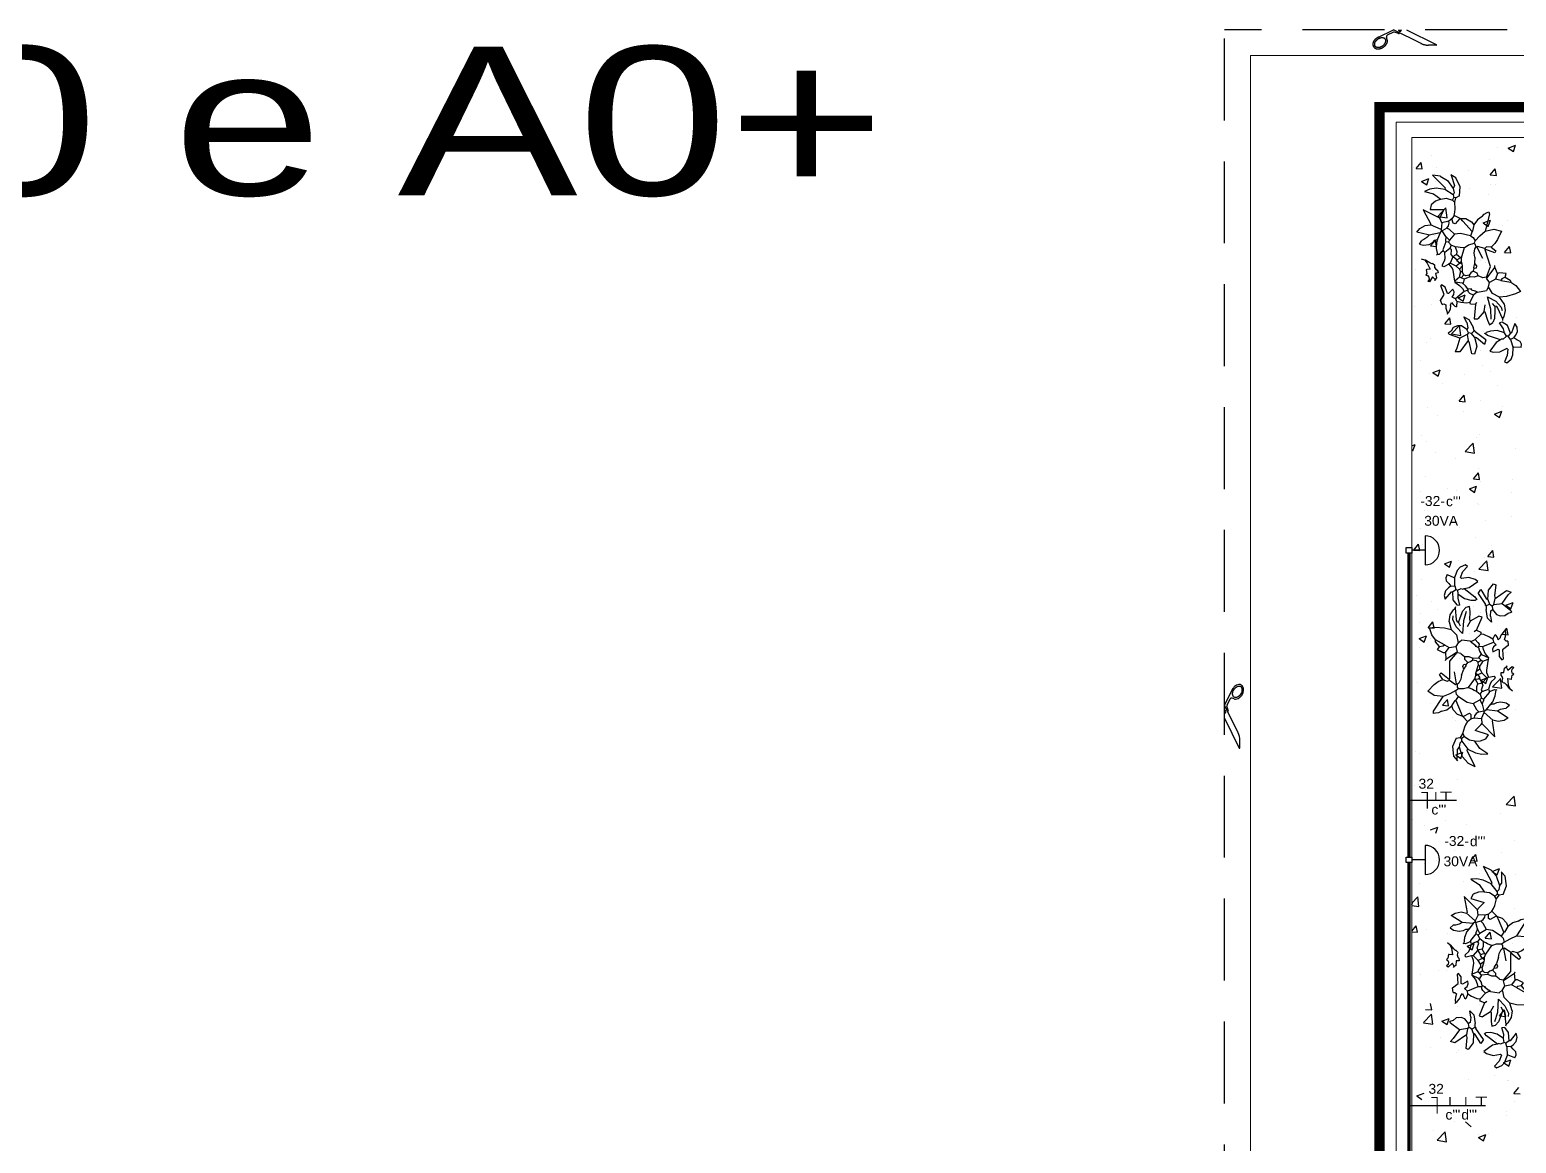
# Model space of a CAD drawing. Header units: millimetres. Extents: x 6597 to 20911, y -10306 to -132.
# Drawn here: x 8209 to 9650, y -5620 to -4541 of the extents above; entities that cross this region are included whole.
import ezdxf

# ---------------------------------------------------------------- set-up
doc = ezdxf.new("R2010")
doc.units = ezdxf.units.MM
doc.header["$LTSCALE"] = 25
doc.header["$MEASUREMENT"] = 0
doc.linetypes.add('DASHDOT2', pattern=[12.7, 6.35, -3.175, 0, -3.175])
doc.linetypes.add('HIDDEN2', pattern=[4.7625, 3.175, -1.5875])
for name, color, linetype in [('CIRCUITOS', 7, 'Continuous'), ('Iluminação1', 1, 'Continuous'), ('LUMINÁRIAS', 1, 'Continuous'), ('MAAI - VEGETAÇÃO', 106, 'Continuous')]:
    doc.layers.add(name, color=color, linetype=linetype)
for name, color, linetype, lineweight in [('EL-Condutos', 5, 'Continuous', 30), ('MAAI - ALVENARIA', 7, 'Continuous', 0), ('TEXTO', 7, 'Continuous', 30)]:
    doc.layers.add(name, color=color, linetype=linetype, lineweight=lineweight)
doc.styles.add('Arial', font='arial.ttf')
doc.styles.add('STYLE1', font='arial.ttf')

# ---------------------------------------------------------------- blocks, each defined once
blk = doc.blocks.new('JVL')
for p, q in [((246.1773, -15.6807), (246.188, -15.6807)), ((246.1779, -15.6897), (246.1773, -15.6807)), ((246.1804, -15.7052), (246.1779, -15.6897)), ((246.188, -15.7184), (246.1804, -15.7052)), ((246.188, -15.6807), (246.2553, -15.7237)), ((246.2607, -15.7264), (246.2644, -15.6832)), ((246.2644, -15.6832), (246.2854, -15.6508)), ((246.2854, -15.6508), (246.3188, -15.6819)), ((246.3188, -15.6819), (246.3336, -15.7013)), ((246.3336, -15.7013), (246.3441, -15.7237)), ((246.4894, -15.6941), (246.4759, -15.7237)), ((246.5055, -15.7049), (246.4894, -15.6941)), ((246.5055, -15.7049), (246.5271, -15.6861)), ((246.5055, -15.7049), (246.5082, -15.7237)), ((246.5136, -15.7291), (246.5375, -15.6858)), ((246.5271, -15.6861), (246.5378, -15.6861)), ((246.5375, -15.6858), (246.5609, -15.6677)), ((246.5609, -15.6677), (246.5955, -15.656)), ((246.5955, -15.656), (246.5993, -15.6819)), ((246.5993, -15.6819), (246.5968, -15.7285)), ((246.0162, -15.7751), (245.9689, -15.7813)), ((246.0571, -15.7922), (246.0162, -15.7751)), ((246.173, -15.7971), (246.1964, -15.7764)), ((246.188, -15.7184), (246.1961, -15.7453)), ((246.1961, -15.7453), (246.2149, -15.7695)), ((246.1964, -15.7764), (246.2149, -15.7695)), ((246.2149, -15.7695), (246.2419, -15.7856)), ((246.2553, -15.7237), (246.2607, -15.7264)), ((246.2743, -15.7583), (246.2607, -15.7264)), ((246.2903, -15.7883), (246.2743, -15.7583)), ((246.3414, -15.756), (246.3199, -15.7856)), ((246.3441, -15.7237), (246.336, -15.7453)), ((246.336, -15.7453), (246.3414, -15.756)), ((246.3414, -15.756), (246.3441, -15.756)), ((246.3441, -15.7237), (246.3683, -15.7076)), ((246.3764, -15.7157), (246.3441, -15.756)), ((246.3441, -15.756), (246.3468, -15.756)), ((246.434, -15.756), (246.3468, -15.756)), ((246.3683, -15.7076), (246.3764, -15.7157)), ((246.4759, -15.791), (246.434, -15.756)), ((246.4437, -15.7372), (246.4356, -15.7345)), ((246.4759, -15.7345), (246.4437, -15.7372)), ((246.4437, -15.7372), (246.4805, -15.7925)), ((246.4759, -15.7237), (246.4759, -15.7345)), ((246.4759, -15.7345), (246.5002, -15.7533)), ((246.5136, -15.7291), (246.5002, -15.7533)), ((246.5002, -15.7533), (246.5055, -15.7856)), ((246.5082, -15.7237), (246.5136, -15.7291)), ((246.589, -15.7614), (246.5621, -15.7883)), ((246.5968, -15.7285), (246.589, -15.7614)), ((246.6266, -15.7506), (246.589, -15.7614)), ((246.589, -15.7614), (246.589, -15.7587)), ((246.6021, -15.7851), (246.6382, -15.7685)), ((246.6266, -15.7506), (246.6598, -15.7557)), ((246.6382, -15.7685), (246.6552, -15.7702)), ((246.6598, -15.7557), (246.6857, -15.7712)), ((246.6857, -15.7712), (246.6939, -15.7802)), ((246.7331, -15.7683), (246.7089, -15.7871)), ((246.7735, -15.7656), (246.7331, -15.7683)), ((246.755, -15.7257), (246.7358, -15.7306)), ((246.7358, -15.7306), (246.7735, -15.7602)), ((246.7773, -15.7309), (246.755, -15.7257)), ((246.7735, -15.7602), (246.7735, -15.7656)), ((246.7735, -15.7656), (246.7842, -15.7817)), ((246.7923, -15.7467), (246.7773, -15.7309)), ((246.8031, -15.7763), (246.7842, -15.7817)), ((246.8004, -15.7575), (246.7923, -15.7467)), ((246.8138, -15.7467), (246.8004, -15.7575)), ((246.8004, -15.7575), (246.8031, -15.7763)), ((246.8031, -15.7763), (246.8461, -15.7763)), ((246.8267, -15.7335), (246.8138, -15.7467)), ((246.8415, -15.7322), (246.8267, -15.7335)), ((246.8569, -15.7387), (246.8415, -15.7322)), ((246.8569, -15.7387), (246.8434, -15.771)), ((246.8434, -15.771), (246.8461, -15.7763)), ((246.8773, -15.7878), (246.8461, -15.7763)), ((245.9997, -15.8448), (245.9197, -15.8864)), ((245.9378, -15.8502), (245.9197, -15.8864)), ((245.9373, -15.8515), (245.9669, -15.8247)), ((245.9689, -15.7813), (245.9472, -15.7999)), ((245.948, -15.7991), (246.0024, -15.7991)), ((245.9669, -15.8247), (246.0131, -15.8098)), ((246.0051, -15.8502), (245.9866, -15.8887)), ((246.0051, -15.8502), (245.9997, -15.8448)), ((246.0024, -15.7991), (246.0131, -15.8098)), ((246.0427, -15.8206), (246.0051, -15.8502)), ((246.0131, -15.8098), (246.0347, -15.8125)), ((246.0347, -15.8125), (246.0427, -15.8206)), ((246.0427, -15.8206), (246.0562, -15.8206)), ((246.0482, -15.8577), (246.0665, -15.8308)), ((246.0616, -15.8125), (246.0562, -15.8206)), ((246.067, -15.8314), (246.0562, -15.8206)), ((246.0571, -15.7922), (246.0616, -15.8125)), ((246.0789, -15.824), (246.0611, -15.8116)), ((246.0806, -15.8245), (246.067, -15.8314)), ((246.1115, -15.8328), (246.0789, -15.824)), ((246.1262, -15.8394), (246.1115, -15.8328)), ((246.1396, -15.8475), (246.1262, -15.8394)), ((246.1638, -15.8233), (246.1396, -15.8475)), ((246.1396, -15.8475), (246.1531, -15.8636)), ((246.1638, -15.826), (246.173, -15.7971)), ((246.1638, -15.8233), (246.1638, -15.826)), ((246.1638, -15.826), (246.18, -15.8556)), ((246.18, -15.8152), (246.1665, -15.8206)), ((246.2419, -15.7883), (246.18, -15.8152)), ((246.2338, -15.8448), (246.2284, -15.8744)), ((246.2607, -15.8018), (246.2338, -15.8448)), ((246.2419, -15.7856), (246.2419, -15.7883)), ((246.2419, -15.7883), (246.2607, -15.8018)), ((246.2607, -15.8018), (246.2718, -15.7919)), ((246.2718, -15.7919), (246.2903, -15.7883)), ((246.2903, -15.7883), (246.3011, -15.7991)), ((246.3064, -15.8502), (246.2984, -15.869)), ((246.3064, -15.7937), (246.3011, -15.7991)), ((246.3011, -15.7991), (246.3011, -15.826)), ((246.3011, -15.826), (246.3064, -15.8448)), ((246.3199, -15.7937), (246.3064, -15.7937)), ((246.3064, -15.8448), (246.3064, -15.8502)), ((246.3064, -15.8502), (246.3495, -15.8798)), ((246.3199, -15.7856), (246.3226, -15.791)), ((246.3226, -15.791), (246.3199, -15.7937)), ((246.3274, -15.8023), (246.3199, -15.7937)), ((246.3226, -15.791), (246.3818, -15.7802)), ((246.346, -15.8126), (246.3274, -15.8023)), ((246.3656, -15.8152), (246.346, -15.8126)), ((246.3656, -15.8152), (246.3952, -15.826)), ((246.3952, -15.826), (246.4087, -15.8206)), ((246.3952, -15.826), (246.4114, -15.8367)), ((246.4087, -15.8206), (246.4194, -15.826)), ((246.4114, -15.8367), (246.4168, -15.8367)), ((246.4194, -15.826), (246.4168, -15.8367)), ((246.4168, -15.8367), (246.4275, -15.8448)), ((246.4437, -15.8287), (246.4275, -15.8448)), ((246.4275, -15.8448), (246.4329, -15.8583)), ((246.4571, -15.8287), (246.4437, -15.8287)), ((246.4572, -15.8489), (246.449, -15.869)), ((246.4706, -15.8125), (246.4571, -15.8287)), ((246.4571, -15.8287), (246.4572, -15.8489)), ((246.4733, -15.8098), (246.4706, -15.8125)), ((246.4759, -15.7937), (246.4733, -15.8098)), ((246.4759, -15.7937), (246.4759, -15.791)), ((246.5055, -15.7856), (246.4805, -15.7925)), ((246.5244, -15.7964), (246.5055, -15.7856)), ((246.5621, -15.7883), (246.5244, -15.7964)), ((246.5244, -15.7964), (246.5378, -15.8125)), ((246.5325, -15.8556), (246.5378, -15.8125)), ((246.5698, -15.8172), (246.6021, -15.7851)), ((246.6322, -15.8207), (246.5698, -15.8172)), ((246.632, -15.8556), (246.6024, -15.8394)), ((246.6239, -15.7964), (246.6078, -15.8045)), ((246.6293, -15.7883), (246.6239, -15.7964)), ((246.6239, -15.7964), (246.6455, -15.8045)), ((246.6374, -15.7856), (246.6293, -15.7883)), ((246.6782, -15.8344), (246.6322, -15.8207)), ((246.6939, -15.7802), (246.6374, -15.7856)), ((246.6455, -15.8045), (246.6804, -15.8179)), ((246.6778, -15.8529), (246.702, -15.8502)), ((246.6804, -15.8179), (246.6966, -15.8314)), ((246.6939, -15.7802), (246.702, -15.7829)), ((246.702, -15.8502), (246.6966, -15.8314)), ((246.7089, -15.7871), (246.7089, -15.8005)), ((246.7427, -15.7917), (246.7089, -15.8005)), ((246.7402, -15.8241), (246.7328, -15.8551)), ((246.7627, -15.7925), (246.7402, -15.8241)), ((246.7627, -15.7925), (246.7427, -15.7917)), ((246.7896, -15.8221), (246.7492, -15.8759)), ((246.7815, -15.7898), (246.7627, -15.7925)), ((246.7842, -15.7817), (246.7815, -15.7898)), ((246.7815, -15.7898), (246.7896, -15.8086)), ((246.7896, -15.8086), (246.7869, -15.8167)), ((246.7869, -15.8167), (246.7896, -15.8221)), ((246.7896, -15.8221), (246.7946, -15.8474)), ((246.7946, -15.8474), (246.8246, -15.8893)), ((246.8353, -15.8759), (246.844, -15.8448)), ((246.8434, -15.8032), (246.838, -15.8086)), ((246.844, -15.8448), (246.838, -15.8086)), ((246.8434, -15.8032), (246.8724, -15.815)), ((246.8724, -15.815), (246.8972, -15.8382)), ((246.8946, -15.8021), (246.8773, -15.7878)), ((246.9053, -15.8275), (246.8946, -15.8021)), ((246.8972, -15.8382), (246.9053, -15.8275)), ((245.9866, -15.8887), (245.9807, -15.9197)), ((245.9807, -15.9197), (245.9827, -15.9486)), ((245.9827, -15.9486), (246.0083, -15.9093)), ((246.0083, -15.9093), (246.0438, -15.8846)), ((246.0438, -15.8846), (246.0482, -15.8577)), ((246.0438, -15.8846), (246.0458, -15.9114)), ((246.0458, -15.9114), (246.0556, -15.9383)), ((246.1315, -15.9175), (246.0666, -15.9824)), ((246.0759, -15.9501), (246.0966, -15.8852)), ((246.0966, -15.8852), (246.1262, -15.9148)), ((246.1262, -15.9148), (246.1315, -15.9175)), ((246.1558, -15.9148), (246.1315, -15.9175)), ((246.1746, -15.8636), (246.1531, -15.8636)), ((246.1531, -15.8636), (246.1584, -15.8798)), ((246.1584, -15.8798), (246.1558, -15.9148)), ((246.1558, -15.9148), (246.1853, -15.9282)), ((246.168, -15.8812), (246.1584, -15.8798)), ((246.1791, -15.889), (246.168, -15.8812)), ((246.18, -15.8556), (246.1746, -15.8636)), ((246.188, -15.9013), (246.1791, -15.889)), ((246.1988, -15.8906), (246.188, -15.9013)), ((246.188, -15.9013), (246.1934, -15.9255)), ((246.2257, -15.9175), (246.1934, -15.9255)), ((246.2284, -15.8744), (246.1988, -15.8906)), ((246.2472, -15.9067), (246.2257, -15.9175)), ((246.2257, -15.9175), (246.2445, -15.9255)), ((246.2284, -15.8744), (246.2472, -15.9067)), ((246.2472, -15.9067), (246.2553, -15.9148)), ((246.2553, -15.9148), (246.2499, -15.9255)), ((246.2741, -15.9067), (246.2553, -15.9148)), ((246.2876, -15.8906), (246.2741, -15.9067)), ((246.2741, -15.9067), (246.2876, -15.9175)), ((246.293, -15.8771), (246.2876, -15.8906)), ((246.2876, -15.8906), (246.3118, -15.8906)), ((246.2957, -15.9121), (246.2876, -15.9175)), ((246.2876, -15.9175), (246.2984, -15.9471)), ((246.2984, -15.869), (246.293, -15.8771)), ((246.3172, -15.9202), (246.2957, -15.9121)), ((246.3118, -15.8906), (246.3253, -15.8959)), ((246.3306, -15.9148), (246.3172, -15.9202)), ((246.3468, -15.8825), (246.3253, -15.8959)), ((246.3253, -15.8959), (246.328, -15.9094)), ((246.328, -15.9094), (246.3306, -15.9148)), ((246.3522, -15.9013), (246.3306, -15.9148)), ((246.3306, -15.9148), (246.3306, -15.9175)), ((246.3306, -15.9175), (246.3549, -15.939)), ((246.3495, -15.8798), (246.3468, -15.8825)), ((246.3468, -15.8825), (246.3495, -15.8959)), ((246.3495, -15.8798), (246.3656, -15.8852)), ((246.3495, -15.8959), (246.3522, -15.9013)), ((246.3549, -15.904), (246.3522, -15.9013)), ((246.371, -15.8933), (246.3549, -15.904)), ((246.3791, -15.9148), (246.3549, -15.939)), ((246.3656, -15.8852), (246.371, -15.8933)), ((246.3656, -15.8852), (246.3764, -15.8852)), ((246.3764, -15.8852), (246.371, -15.8933)), ((246.371, -15.8933), (246.371, -15.8959)), ((246.371, -15.8959), (246.3791, -15.9148)), ((246.3764, -15.8852), (246.3872, -15.8879)), ((246.3979, -15.904), (246.3791, -15.9148)), ((246.3872, -15.8879), (246.4141, -15.8959)), ((246.3872, -15.8879), (246.3979, -15.904)), ((246.3979, -15.904), (246.4114, -15.904)), ((246.4141, -15.8959), (246.4114, -15.904)), ((246.4114, -15.904), (246.4275, -15.9148)), ((246.4302, -15.8933), (246.4141, -15.8959)), ((246.4275, -15.9148), (246.4356, -15.9175)), ((246.4383, -15.8852), (246.4302, -15.8933)), ((246.4302, -15.8933), (246.441, -15.9094)), ((246.4329, -15.8583), (246.441, -15.869)), ((246.441, -15.9094), (246.4356, -15.9175)), ((246.4356, -15.9175), (246.4464, -15.9444)), ((246.441, -15.869), (246.4383, -15.8852)), ((246.441, -15.869), (246.449, -15.869)), ((246.4517, -15.8986), (246.441, -15.9094)), ((246.449, -15.869), (246.4517, -15.8986)), ((246.4517, -15.8986), (246.4679, -15.9094)), ((246.4679, -15.9121), (246.4517, -15.9471)), ((246.484, -15.9013), (246.4679, -15.9121)), ((246.4679, -15.9094), (246.4679, -15.9121)), ((246.4735, -15.9289), (246.4932, -15.9201)), ((246.5029, -15.8959), (246.484, -15.9013)), ((246.4932, -15.9201), (246.5082, -15.9175)), ((246.5082, -15.8825), (246.5029, -15.8959)), ((246.5029, -15.8959), (246.5082, -15.8986)), ((246.5082, -15.8798), (246.5082, -15.8825)), ((246.5136, -15.8798), (246.5082, -15.8825)), ((246.519, -15.8986), (246.5082, -15.8986)), ((246.5082, -15.8986), (246.5082, -15.9175)), ((246.5082, -15.9175), (246.5298, -15.9686)), ((246.5244, -15.8663), (246.5136, -15.8798)), ((246.5271, -15.8933), (246.519, -15.8986)), ((246.5325, -15.8556), (246.5244, -15.8636)), ((246.5244, -15.8636), (246.5244, -15.8663)), ((246.5405, -15.8798), (246.5271, -15.8933)), ((246.5325, -15.8556), (246.5325, -15.8636)), ((246.5325, -15.8636), (246.5405, -15.8798)), ((246.5405, -15.8798), (246.5674, -15.9067)), ((246.5535, -15.9491), (246.5654, -15.9222)), ((246.5654, -15.9222), (246.5674, -15.9067)), ((246.5782, -15.9067), (246.5674, -15.9067)), ((246.5863, -15.8852), (246.5782, -15.8744)), ((246.5863, -15.8852), (246.5782, -15.9067)), ((246.5863, -15.8852), (246.6508, -15.9121)), ((246.632, -15.8556), (246.6347, -15.8529)), ((246.632, -15.8556), (246.6562, -15.8959)), ((246.6347, -15.8529), (246.6778, -15.8529)), ((246.6508, -15.9121), (246.6562, -15.8959)), ((246.7665, -15.8906), (246.7127, -15.9282)), ((246.7328, -15.8551), (246.7331, -15.8786)), ((246.7331, -15.8786), (246.7385, -15.884)), ((246.7385, -15.884), (246.7358, -15.8867)), ((246.7492, -15.8759), (246.7385, -15.884)), ((246.7854, -15.904), (246.7423, -15.9309)), ((246.7665, -15.8906), (246.7854, -15.904)), ((246.8246, -15.8893), (246.8353, -15.8759)), ((246.0556, -15.9383), (246.0759, -15.9501)), ((246.0666, -15.9824), (246.145, -15.9686)), ((246.1418, -15.997), (246.1477, -15.9713)), ((246.145, -15.9686), (246.1477, -15.9713)), ((246.1853, -15.9282), (246.1477, -15.9713)), ((246.1853, -15.9282), (246.1907, -15.9282)), ((246.1934, -15.9255), (246.1907, -15.9282)), ((246.1907, -15.9282), (246.1988, -15.939)), ((246.1934, -15.9928), (246.1907, -15.9982)), ((246.1988, -15.939), (246.1934, -15.9928)), ((246.1934, -15.9928), (246.2015, -16.0072)), ((246.1988, -15.939), (246.2257, -15.9605)), ((246.2257, -15.9605), (246.2257, -15.9632)), ((246.2257, -15.9605), (246.2383, -15.9696)), ((246.2257, -15.974), (246.2257, -15.9632)), ((246.2328, -15.9869), (246.2257, -15.974)), ((246.236, -16.0081), (246.2328, -15.9869)), ((246.2383, -15.9696), (246.2663, -15.9807)), ((246.2445, -15.9255), (246.2499, -15.9255)), ((246.2499, -15.9255), (246.2822, -15.9524)), ((246.2663, -15.9807), (246.2957, -15.9847)), ((246.2822, -15.9524), (246.2876, -15.9524)), ((246.2984, -15.9471), (246.2876, -15.9524)), ((246.2876, -15.9524), (246.293, -15.9659)), ((246.293, -15.9659), (246.2984, -15.9767)), ((246.293, -15.9847), (246.2957, -15.9847)), ((246.2984, -15.9767), (246.2957, -15.9847)), ((246.2957, -15.9847), (246.2984, -15.9901)), ((246.3256, -15.9551), (246.2984, -15.9471)), ((246.3367, -15.9624), (246.3256, -15.9551)), ((246.3495, -15.9767), (246.3367, -15.9624)), ((246.3576, -15.9794), (246.3495, -15.9767)), ((246.3549, -15.939), (246.3576, -15.9471)), ((246.3803, -15.9373), (246.3574, -15.9465)), ((246.3576, -15.9471), (246.3629, -15.974)), ((246.3629, -15.974), (246.3576, -15.9794)), ((246.3925, -15.9363), (246.3803, -15.9373)), ((246.4464, -15.9444), (246.3925, -15.9363)), ((246.4464, -15.9444), (246.4517, -15.9471)), ((246.4517, -15.9471), (246.4735, -15.9289)), ((246.4942, -15.9646), (246.4813, -15.9659)), ((246.4813, -15.9659), (246.4948, -15.9928)), ((246.4948, -15.9928), (246.4921, -15.9982)), ((246.5066, -15.9698), (246.4942, -15.9646)), ((246.5163, -15.982), (246.5066, -15.9698)), ((246.5298, -15.9686), (246.5163, -15.982)), ((246.5432, -15.9659), (246.5298, -15.9686)), ((246.5405, -15.9928), (246.553, -15.9879)), ((246.5513, -16.0009), (246.5405, -15.9928)), ((246.5432, -15.9659), (246.5535, -15.9491)), ((246.5432, -15.9659), (246.5674, -15.9767)), ((246.553, -15.9879), (246.5624, -15.9827)), ((246.5624, -15.9827), (246.5674, -15.9767)), ((246.6264, -15.9576), (246.6462, -15.9382)), ((246.6562, -15.9524), (246.6264, -15.9576)), ((246.6462, -15.9382), (246.6885, -15.9309)), ((246.6562, -15.9524), (246.6831, -15.9551)), ((246.6643, -15.982), (246.6586, -16.0003)), ((246.6885, -15.9632), (246.6643, -15.982)), ((246.6831, -15.9551), (246.6885, -15.9632)), ((246.7074, -15.9309), (246.6885, -15.9309)), ((246.7074, -15.9605), (246.6885, -15.9632)), ((246.7074, -15.9282), (246.71, -15.9282)), ((246.7074, -15.9282), (246.7074, -15.9309)), ((246.71, -15.9282), (246.7074, -15.9309)), ((246.7074, -15.9309), (246.7074, -15.9336)), ((246.7074, -15.9336), (246.7154, -15.9471)), ((246.7154, -15.9471), (246.7074, -15.9605)), ((246.7074, -15.9605), (246.7127, -15.9686)), ((246.71, -15.9282), (246.7127, -15.9282)), ((246.7127, -15.9686), (246.7423, -15.974)), ((246.7127, -15.9686), (246.7181, -16.0089)), ((246.737, -15.939), (246.7154, -15.9471)), ((246.7423, -15.9309), (246.737, -15.939)), ((246.737, -15.939), (246.7827, -15.9417)), ((246.7558, -15.9713), (246.7423, -15.974)), ((246.7423, -15.974), (246.7827, -16.0305)), ((246.8096, -15.9767), (246.7558, -15.9713)), ((246.7827, -15.9417), (246.815, -15.9659)), ((246.815, -15.9659), (246.8096, -15.9767)), ((246.1473, -16.0269), (246.1418, -15.997)), ((246.16, -16.0457), (246.1473, -16.0269)), ((246.1907, -15.9982), (246.16, -16.0457)), ((246.2015, -16.0072), (246.2061, -16.0245)), ((246.2061, -16.0245), (246.2069, -16.0359)), ((246.2203, -16.052), (246.2069, -16.0359)), ((246.2203, -16.052), (246.2314, -16.0351)), ((246.2314, -16.0351), (246.236, -16.0081)), ((246.3037, -16.052), (246.293, -16.0655)), ((246.3226, -16.0332), (246.3037, -16.0493)), ((246.3037, -16.052), (246.3197, -16.0457)), ((246.3037, -16.0493), (246.3037, -16.052)), ((246.3197, -16.0457), (246.3394, -16.0428)), ((246.3306, -16.0251), (246.3226, -16.0332)), ((246.3333, -16.0197), (246.3306, -16.0224)), ((246.3306, -16.0224), (246.3306, -16.0251)), ((246.3333, -16.0197), (246.3387, -16.0143)), ((246.3387, -16.0143), (246.3518, -16.0177)), ((246.3394, -16.0428), (246.3522, -16.0412)), ((246.3522, -16.0412), (246.3495, -16.0574)), ((246.3495, -16.0574), (246.3495, -16.0601)), ((246.3495, -16.0601), (246.3683, -16.0628)), ((246.3518, -16.0177), (246.3624, -16.0144)), ((246.3624, -16.0144), (246.3683, -16.0089)), ((246.3683, -16.0089), (246.3818, -16.0089)), ((246.3683, -16.0628), (246.3737, -16.0708)), ((246.3737, -16.0708), (246.379, -16.063)), ((246.379, -16.063), (246.3881, -16.0601)), ((246.3818, -16.0089), (246.3818, -16.0224)), ((246.3818, -16.0224), (246.4033, -16.0251)), ((246.3881, -16.0601), (246.3992, -16.062)), ((246.4087, -16.0332), (246.3925, -16.0412)), ((246.3925, -16.0412), (246.4114, -16.0628)), ((246.3992, -16.062), (246.406, -16.0708)), ((246.4033, -16.0251), (246.4087, -16.0332)), ((246.4114, -16.0628), (246.406, -16.0708)), ((246.4141, -16.0359), (246.4087, -16.0332)), ((246.4598, -15.9982), (246.4437, -16.0116)), ((246.4437, -16.0116), (246.4464, -16.017)), ((246.4921, -16.0143), (246.4464, -16.017)), ((246.4921, -15.9982), (246.4598, -15.9982)), ((246.5136, -16.0412), (246.4921, -16.0143)), ((246.5351, -16.0386), (246.5136, -16.0412)), ((246.5351, -16.0305), (246.5432, -16.0224)), ((246.5351, -16.0386), (246.5351, -16.0305)), ((246.5432, -16.0224), (246.558, -16.0273)), ((246.5565, -16.0019), (246.5513, -16.0009)), ((246.5674, -16.0076), (246.5565, -16.0019)), ((246.558, -16.0273), (246.5738, -16.0288)), ((246.5797, -16.0185), (246.5674, -16.0076)), ((246.5738, -16.0288), (246.5863, -16.0278)), ((246.5863, -16.0278), (246.5797, -16.0185)), ((246.5863, -16.0278), (246.589, -16.0305)), ((246.6586, -16.0003), (246.6598, -16.0236)), ((246.6598, -16.0236), (246.6724, -16.0386)), ((246.6724, -16.0386), (246.6778, -16.0547)), ((246.6858, -16.052), (246.6778, -16.0547)), ((246.7181, -16.0089), (246.6858, -16.052)), ((246.7181, -16.0089), (246.7612, -16.0386)), ((246.7612, -16.0386), (246.7746, -16.052)), ((246.7827, -16.0305), (246.7746, -16.052))]:
    blk.add_line(p, q)
for centre, start, end in [((246.434, -15.756), 49.84401, 89.64699), ((246.0571, -15.7922), 12.80429, 67.53328)]:
    blk.add_arc(centre, 0.000000336, start, end)
blk = doc.blocks.new('Arandela 32W')
at = {"layer": 'LUMINÁRIAS', "color": 1}
for p, q in [((0, -2.6515), (0, 2.6515)), ((0, 2.6515), (5.304, 2.6515)), ((5.304, 2.6515), (5.304, -2.6515)), ((18.1535, 0), (5.304, 0)), ((18.1535, 14.125), (18.1535, -14.125)), ((5.304, -2.6515), (0, -2.6515))]:
    blk.add_line(p, q, dxfattribs=at)
blk.add_arc((18.1535, 0), 14.125, 270, 90, dxfattribs=at)

msp = doc.modelspace()

# ---------------------------------------------------------------- linework, layer by layer
at = {"linetype": 'HIDDEN2'}
for p in [(9367.5, -8796), (15713.6, -4541)]:
    msp.add_line(p, (9367.5, -4541), dxfattribs=at)
at = {"linetype": 'HIDDEN2', "ltscale": 100}
for p, q in [((9516.7, -4548.1), (9531.1, -4541.1)), ((9525.1, -4550.3), (9524.4, -4548.3)), ((9531.1, -4543.5), (9525.2, -4546.4)), ((9557.9, -4554.2), (9531.1, -4541.1)), ((9536.2, -4544.7), (9532.2, -4543.4)), ((9536.2, -4541.3), (9538.9, -4541.3)), ((9537.5, -4544.2), (9536.7, -4544.6)), ((9543.9, -4541.1), (9572.7, -4555.2)), ((9572.6, -4555.9), (9565.3, -4555.9))]:
    msp.add_line(p, q, dxfattribs=at)
at = {"lineweight": 0}
for p, q in [((9392.5, -8771), (9392.5, -4566)), ((9392.5, -4566), (15688.6, -4566))]:
    msp.add_line(p, q, dxfattribs=at)
for p, q in [((9374.6, -5181), (9367.5, -5195.4)), ((9380.6, -5222.2), (9367.5, -5195.4)), ((9367.8, -5200.4), (9367.8, -5203.2)), ((9371.1, -5200.4), (9369.8, -5196.5)), ((9369.9, -5195.4), (9372.9, -5189.4)), ((9370.6, -5201.8), (9371, -5201)), ((9376.7, -5189.4), (9374.7, -5188.7)), ((9367.5, -5208.2), (9381.6, -5237)), ((9382.4, -5236.8), (9382.4, -5229.6))]:
    msp.add_line(p, q)
at = {"linetype": 'HIDDEN2', "ltscale": 100}
msp.add_lwpolyline([(9516.2, -4550.1, 0.06556), (9514.3, -4551.6, 0.078269), (9513.1, -4553.3, 0.107176), (9512.7, -4555.1, 0.143324), (9513, -4556.6, 0.143324), (9514.1, -4557.5, 0.107176), (9516, -4558, 0.078269), (9518, -4557.8, 0.06556), (9520.3, -4556.8, 0.06556), (9522.2, -4555.3, 0.078269), (9523.3, -4553.6, 0.107176), (9523.8, -4551.8, 0.143324), (9523.5, -4550.3, 0.143324), (9522.4, -4549.4, 0.107176), (9520.5, -4548.9, 0.078269), (9518.5, -4549.1, 0.06556)], format="xyb", close=True, dxfattribs=at)
msp.add_lwpolyline([(9376.5, -5180.5, -0.06556), (9378, -5178.6, -0.078269), (9379.7, -5177.4, -0.107176), (9381.6, -5177, -0.143324), (9383, -5177.3, -0.143324), (9384, -5178.4, -0.107176), (9384.4, -5180.3, -0.078269), (9384.2, -5182.3, -0.06556), (9383.2, -5184.5, -0.06556), (9381.7, -5186.4, -0.078269), (9380.1, -5187.6, -0.107176), (9378.2, -5188.1, -0.143324), (9376.8, -5187.7, -0.143324), (9375.8, -5186.7, -0.107176), (9375.3, -5184.8, -0.078269), (9375.5, -5182.8, -0.06556)], format="xyb", close=True)
for centre, radius, start, end in [((9517.2, -4555.3), 6.07, 153.6849, 178.1544), ((9519, -4556.2), 8.07, 135.7835, 153.6849), ((9521, -4558.1), 10.8, 120.7797, 135.7835), ((9521, -4558.1), 10.8, 113.2778, 120.7797), ((9525.8, -4547.8), 1.5, 116.1359, 198.6334), ((9519.3, -4551.6), 6.07, 333.6849, 358.1544), ((9521.2, -4551.7), 4.1, 358.1544, 19.4202), ((9531.8, -4544.8), 1.5, 72.4363, 116.1359), ((9537.5, -4541.1), 1.37, 180, 0), ((9536.4, -4543.9), 0.75, 252.4363, 296.1359), ((9515.3, -4555.2), 4.1, 178.1544, 210.7797), ((9515.3, -4555.2), 4.1, 210.7797, 243.4049), ((9516.2, -4553.5), 6.07, 243.4049, 267.8744), ((9516.2, -4551.5), 8.07, 267.8744, 285.7758), ((9515.5, -4548.8), 10.8, 285.7758, 300.7797), ((9515.5, -4548.8), 10.8, 300.7797, 315.7835), ((9517.5, -4550.7), 8.07, 315.7835, 333.6849), ((9565.3, -4539.1), 16.9, 243.8641, 270), ((9572.6, -4555.6), 0.375, 270, 63.8641)]:
    msp.add_arc(centre, radius, start, end, dxfattribs=at)
for centre, radius, start, end in [((9384.5, -5185.3), 10.8, 149.2203, 156.7222), ((9384.5, -5185.3), 10.8, 134.2165, 149.2203), ((9382.6, -5183.3), 8.07, 116.3151, 134.2165), ((9381.7, -5181.5), 6.07, 91.8456, 116.3151), ((9381.6, -5179.5), 4.1, 59.2203, 91.8456), ((9375.2, -5179.8), 10.8, 314.2165, 329.2203), ((9381.6, -5179.5), 4.1, 26.5951, 59.2203), ((9375.2, -5179.8), 10.8, 329.2203, 344.2242), ((9379.9, -5180.4), 6.07, 2.1256, 26.5951), ((9377.9, -5180.5), 8.07, 344.2242, 2.1256), ((9367.5, -5201.8), 1.37, 270, 90), ((9371.3, -5196.1), 1.5, 153.8641, 197.5637), ((9370.4, -5200.7), 0.75, 333.8641, 17.5637), ((9374.2, -5190.1), 1.5, 71.3666, 153.8641), ((9378.1, -5185.5), 4.1, 250.5798, 271.8456), ((9378, -5183.5), 6.07, 271.8456, 296.3151), ((9377.1, -5181.7), 8.07, 296.3151, 314.2165), ((9365.5, -5229.6), 16.9, 0, 26.1359), ((9382, -5236.8), 0.375, 206.1359, 0)]:
    msp.add_arc(centre, radius, start, end)
at = {"layer": 'CIRCUITOS'}
for p, q in [((9546.2, -5287.6), (9592.2, -5287.6)), ((9546.2, -5583.2), (9620.3, -5583.2))]:
    msp.add_line(p, q, dxfattribs=at)
for points, const_width in [([(9558.2, -5280.1), (9564.1, -5280.1)], 1.16), ([(9564, -5279.5), (9564, -5295.8)], 1.16), ([(9564, -5279.5), (9564, -5295.8)], 1.16), ([(9572.3, -5279.5), (9572.3, -5287.6)], 1.16), ([(9576.5, -5279.8), (9587.7, -5279.8)], 1.11), ([(9582.1, -5279.8), (9582.1, -5287.6)], 1.11), ([(9567.9, -5575.6), (9573.8, -5575.6)], 1.16), ([(9573.6, -5575), (9573.6, -5591.3)], 1.16), ([(9573.6, -5575), (9573.6, -5591.3)], 1.16), ([(9585.9, -5575), (9585.9, -5583.2)], 1.16), ([(9601.3, -5575), (9601.3, -5583.2)], 1.16), ([(9610.7, -5575.3), (9622, -5575.3)], 1.11), ([(9616.3, -5575.3), (9616.3, -5583.2)], 1.11)]:
    msp.add_lwpolyline(points, dxfattribs=dict(at, const_width=const_width))
at = {"layer": 'EL-Condutos', "const_width": 3}
for points in [[(9546.2, -5048.1), (9546.2, -5342.7)], [(9546.2, -5348.1), (9546.2, -5642.7)]]:
    msp.add_lwpolyline(points, dxfattribs=at)
at = {"layer": 'MAAI - ALVENARIA'}
for p, q in [((9533.9, -6660.4), (9533.9, -4630.4)), ((9533.9, -4630.4), (15548.9, -4630.4)), ((9548.9, -4645.4), (13709.2, -4645.4)), ((9548.9, -6645.4), (9548.9, -4645.4)), ((9548.9, -4645.4), (9548.9, -6645.4)), ((13709.2, -4645.4), (9548.9, -4645.4))]:
    msp.add_line(p, q, dxfattribs=at)
at = {"layer": 'MAAI - VEGETAÇÃO', "linetype": 'Continuous', "transparency": 33554559}
for p, q in [((9642.4, -4655.6), (9649.4, -4652.9)), ((9647.4, -4659), (9649.4, -4652.9)), ((9568.5, -4663.3), (9568.5, -4663.3)), ((9624.3, -4666.9), (9624.3, -4666.9)), ((9631.6, -4655), (9631.6, -4655)), ((9642.4, -4655.6), (9647.4, -4659)), ((9550.4, -4674.9), (9550.4, -4674.9)), ((9553.2, -4675.3), (9558, -4669.6)), ((9553.2, -4675.3), (9559.1, -4675.8)), ((9559.1, -4675.8), (9558, -4669.6)), ((9573, -4674), (9573, -4674)), ((9603.8, -4677.1), (9603.8, -4677.1)), ((9624.9, -4681.6), (9629.7, -4675.8)), ((9624.9, -4681.6), (9630.9, -4682.1)), ((9630.9, -4682.1), (9629.7, -4675.8)), ((9558.4, -4687.9), (9565.4, -4685.2)), ((9558.4, -4687.9), (9563.4, -4691.2)), ((9563.4, -4691.2), (9565.4, -4685.2)), ((9571.5, -4688.3), (9571.5, -4688.3)), ((9605.3, -4694.4), (9605.3, -4694.4)), ((9624.9, -4690.6), (9624.9, -4690.6)), ((9630.3, -4691.1), (9630.3, -4691.1)), ((9571.8, -4707.3), (9571.8, -4707.3)), ((9592.1, -4703.3), (9592.1, -4703.3)), ((9623.1, -4700.2), (9623.1, -4700.2)), ((9574.2, -4721.9), (9582, -4713.7)), ((9574.2, -4721.9), (9583.1, -4723.2)), ((9583.1, -4723.2), (9582, -4713.7)), ((9616.1, -4725.3), (9616.1, -4725.3)), ((9618.1, -4728.1), (9625.1, -4725.4)), ((9623.1, -4731.5), (9625.1, -4725.4)), ((9641.9, -4725.6), (9641.9, -4725.6)), ((9557.7, -4735.3), (9557.7, -4735.3)), ((9579, -4733.9), (9579, -4733.9)), ((9583.9, -4728), (9583.9, -4728)), ((9604, -4730.6), (9604, -4730.6)), ((9618.1, -4728.1), (9623.1, -4731.5)), ((9621.9, -4733.5), (9621.9, -4733.5)), ((9637.3, -4730.2), (9637.3, -4730.2)), ((9567, -4750.5), (9571.9, -4744.8)), ((9567, -4750.5), (9573, -4751.1)), ((9570.5, -4740.5), (9570.5, -4740.5)), ((9573, -4751.1), (9571.9, -4744.8)), ((9638.8, -4756.8), (9643.6, -4751.1)), ((9644.8, -4757.3), (9643.6, -4751.1)), ((9615.6, -4765), (9615.6, -4765)), ((9620.7, -4766.8), (9620.7, -4766.8)), ((9638.8, -4756.8), (9644.8, -4757.3)), ((9552.7, -4773.3), (9552.7, -4773.3)), ((9564.4, -4779.1), (9564.4, -4779.1)), ((9569.3, -4773.8), (9569.3, -4773.8)), ((9577.7, -4770), (9577.7, -4770)), ((9595.9, -4770.3), (9595.9, -4770.3)), ((9617.8, -4781.3), (9617.8, -4781.3)), ((9585.5, -4792.5), (9585.5, -4792.5)), ((9638.9, -4794.8), (9638.9, -4794.8)), ((9551.4, -4809.5), (9551.4, -4809.5)), ((9568.1, -4807.1), (9568.1, -4807.1)), ((9589.3, -4804.5), (9589.3, -4804.5)), ((9593.8, -4800.6), (9600.8, -4798)), ((9593.8, -4800.6), (9598.7, -4804)), ((9598.7, -4804), (9600.8, -4798)), ((9619.5, -4800.1), (9619.5, -4800.1)), ((9580.9, -4825.8), (9585.7, -4820)), ((9580.9, -4825.8), (9586.9, -4826.3)), ((9586.9, -4826.3), (9585.7, -4820)), ((9650.1, -4820), (9650.1, -4820)), ((9566.9, -4840.4), (9566.9, -4840.4)), ((9587.5, -4835.8), (9595.3, -4827.7)), ((9587.5, -4835.8), (9596.4, -4837.2)), ((9591.8, -4830), (9591.8, -4830)), ((9596.4, -4837.2), (9595.3, -4827.7)), ((9597.9, -4832.2), (9597.9, -4832.2)), ((9618.2, -4833.4), (9618.2, -4833.4)), ((9626.1, -4835.6), (9626.1, -4835.6)), ((9563, -4843.9), (9563, -4843.9)), ((9615.8, -4851.9), (9615.8, -4851.9)), ((9557.5, -4861.9), (9557.5, -4861.9)), ((9617, -4866.7), (9617, -4866.7)), ((9565.7, -4873.7), (9565.7, -4873.7)), ((9569.4, -4873.2), (9576.4, -4870.5)), ((9569.4, -4873.2), (9574.4, -4876.5)), ((9574.4, -4876.5), (9576.4, -4870.5)), ((9578.4, -4883.3), (9578.4, -4883.3)), ((9599.8, -4875), (9599.8, -4875)), ((9624.9, -4871.7), (9624.9, -4871.7)), ((9594.8, -4901), (9599.6, -4895.2)), ((9595.6, -4896.9), (9595.6, -4896.9)), ((9599.5, -4896.7), (9599.5, -4896.7)), ((9600.8, -4901.5), (9599.6, -4895.2)), ((9631.8, -4885.5), (9631.8, -4885.5)), ((9564.5, -4907), (9564.5, -4907)), ((9594.8, -4901), (9600.8, -4901.5)), ((9598.6, -4911.2), (9598.6, -4911.2)), ((9615.8, -4900), (9615.8, -4900)), ((9629.1, -4913.4), (9636.1, -4910.7)), ((9634.1, -4916.8), (9636.1, -4910.7)), ((9636.4, -4906.2), (9636.4, -4906.2)), ((9573.5, -4914.5), (9573.5, -4914.5)), ((9629.1, -4913.4), (9634.1, -4916.8)), ((9558.5, -4934.1), (9558.5, -4934.1)), ((9563.2, -4940.3), (9563.2, -4940.3)), ((9600.8, -4949.8), (9608.5, -4941.7)), ((9609.6, -4951.2), (9608.5, -4941.7)), ((9611.9, -4936.3), (9611.9, -4936.3)), ((9614.6, -4933.2), (9614.6, -4933.2)), ((9548.9, -4944.2), (9552.1, -4943)), ((9548.9, -4948.2), (9550.1, -4949)), ((9550.1, -4949), (9552.1, -4943)), ((9572.3, -4950.6), (9572.3, -4950.6)), ((9600.7, -4949.8), (9609.6, -4951.2)), ((9610.1, -4945.6), (9610.1, -4945.6)), ((9649.8, -4946.6), (9649.8, -4946.6)), ((9591.5, -4956.6), (9591.5, -4956.6)), ((9608.7, -4976.2), (9613.5, -4970.4)), ((9613.4, -4966.5), (9613.4, -4966.5)), ((9614.6, -4976.7), (9613.5, -4970.4)), ((9562, -4973.6), (9562, -4973.6)), ((9583.8, -4985.1), (9583.8, -4985.1)), ((9604.8, -4985.9), (9611.8, -4983.3)), ((9608.7, -4976.2), (9614.6, -4976.7)), ((9609.8, -4989.3), (9611.8, -4983.3)), ((9615.5, -4978.6), (9615.5, -4978.6)), ((9647, -4976.8), (9647, -4976.8)), ((9557.2, -4988.6), (9557.2, -4988.6)), ((9560.1, -4998.6), (9560.1, -4998.6)), ((9592.4, -4987.4), (9592.4, -4987.4)), ((9604.8, -4985.9), (9609.8, -4989.3)), ((9645.8, -4989.7), (9645.8, -4989.7)), ((9560.8, -5006.9), (9560.8, -5006.9)), ((9612.2, -4999.8), (9612.2, -4999.8)), ((9613.5, -5000.9), (9613.5, -5000.9)), ((9645.7, -5012.9), (9645.7, -5012.9)), ((9557.5, -5024.5), (9557.5, -5024.5)), ((9595.3, -5023.6), (9595.3, -5023.6)), ((9620.7, -5016.2), (9620.7, -5016.2)), ((9550.8, -5045.1), (9555.6, -5039.4)), ((9556.8, -5045.7), (9555.6, -5039.4)), ((9559.6, -5040.2), (9559.6, -5040.2)), ((9572.5, -5038.3), (9572.5, -5038.3)), ((9610.9, -5033.1), (9610.9, -5033.1)), ((9625.9, -5040.5), (9625.9, -5040.5)), ((9550.8, -5045.1), (9556.8, -5045.7)), ((9580.5, -5058.5), (9587.5, -5055.8)), ((9585.4, -5061.8), (9587.5, -5055.8)), ((9594.4, -5055.7), (9594.4, -5055.7)), ((9614, -5063.7), (9621.8, -5055.6)), ((9619.4, -5052.4), (9619.4, -5052.4)), ((9622.9, -5065.1), (9621.8, -5055.6)), ((9622.5, -5051.4), (9627.4, -5045.7)), ((9622.5, -5051.4), (9628.5, -5051.9)), ((9628.5, -5051.9), (9627.4, -5045.7)), ((9580.5, -5058.5), (9585.4, -5061.8)), ((9609.7, -5066.4), (9609.7, -5066.4)), ((9614, -5063.8), (9622.9, -5065.1)), ((9558.4, -5073.4), (9558.4, -5073.4)), ((9591.2, -5083.2), (9591.2, -5083.2)), ((9649.5, -5073.2), (9649.5, -5073.2)), ((9553.1, -5089.4), (9553.1, -5089.4)), ((9568.1, -5095.1), (9568.1, -5095.1)), ((9593.1, -5091.8), (9593.1, -5091.8)), ((9606.4, -5091.6), (9606.4, -5091.6)), ((9608.5, -5099.7), (9608.5, -5099.7)), ((9631, -5086.8), (9631, -5086.8)), ((9640.2, -5098.7), (9647.2, -5096)), ((9640.2, -5098.7), (9645.1, -5102.1)), ((9645.1, -5102.1), (9647.2, -5096)), ((9557.2, -5106.7), (9557.2, -5106.7)), ((9564.7, -5120.4), (9569.5, -5114.6)), ((9570.7, -5120.9), (9569.5, -5114.6)), ((9574.1, -5102.8), (9574.1, -5102.8)), ((9615.2, -5105.2), (9615.2, -5105.2)), ((9627.5, -5105.1), (9627.5, -5105.1)), ((9556.1, -5131), (9563.1, -5128.3)), ((9556.9, -5115.2), (9556.9, -5115.2)), ((9561.1, -5134.3), (9563.1, -5128.3)), ((9564.7, -5120.4), (9570.7, -5120.9)), ((9604.7, -5126.3), (9604.7, -5126.3)), ((9636.4, -5126.6), (9641.2, -5120.9)), ((9636.4, -5126.6), (9642.4, -5127.2)), ((9642.4, -5127.2), (9641.2, -5120.9)), ((9556, -5140), (9556, -5140)), ((9556.1, -5131), (9561.1, -5134.3)), ((9566.8, -5131.2), (9566.8, -5131.2)), ((9586.5, -5142.5), (9586.5, -5142.5)), ((9607.3, -5133), (9607.3, -5133)), ((9595.1, -5150.2), (9595.1, -5150.2)), ((9639.9, -5144.7), (9639.9, -5144.7)), ((9641.5, -5157.4), (9641.5, -5157.4)), ((9578.4, -5165.7), (9578.4, -5165.7)), ((9606.1, -5166.3), (9606.1, -5166.3)), ((9615.8, -5171.2), (9622.8, -5168.5)), ((9615.8, -5171.2), (9620.8, -5174.6)), ((9620.8, -5174.6), (9622.8, -5168.5)), ((9627.3, -5177.7), (9635.1, -5169.6)), ((9636.2, -5179.1), (9635, -5169.6)), ((9554.7, -5173.3), (9554.7, -5173.3)), ((9627.3, -5177.7), (9636.2, -5179.1)), ((9567.1, -5193.6), (9567.1, -5193.6)), ((9578.6, -5195.6), (9583.4, -5189.8)), ((9578.6, -5195.6), (9584.5, -5196.1)), ((9584.5, -5196.1), (9583.4, -5189.8)), ((9604.9, -5199.6), (9604.9, -5199.6)), ((9615.2, -5196.8), (9615.2, -5196.8)), ((9620.5, -5195.8), (9620.5, -5195.8)), ((9640.2, -5193.5), (9640.2, -5193.5)), ((9649.2, -5199.8), (9649.2, -5199.8)), ((9588.2, -5207), (9588.2, -5207)), ((9590.9, -5209.9), (9590.9, -5209.9)), ((9641.5, -5209.2), (9641.5, -5209.2)), ((9552.3, -5239.9), (9552.3, -5239.9)), ((9556.6, -5241.8), (9556.6, -5241.8)), ((9588.9, -5236.3), (9588.9, -5236.3)), ((9591.5, -5243.7), (9598.5, -5241.1)), ((9591.5, -5243.7), (9596.5, -5247.1)), ((9596.5, -5247.1), (9598.5, -5241.1)), ((9603.6, -5232.8), (9603.6, -5232.8)), ((9613.9, -5233), (9613.9, -5233)), ((9614.9, -5231.8), (9614.9, -5231.8)), ((9600.6, -5246.6), (9600.6, -5246.6)), ((9551.1, -5273.2), (9551.1, -5273.2)), ((9555.5, -5272.4), (9555.5, -5272.4)), ((9570.3, -5266.1), (9570.3, -5266.1)), ((9593.4, -5267.4), (9593.4, -5267.4)), ((9562.6, -5275.7), (9562.6, -5275.7)), ((9562.7, -5276.8), (9562.7, -5276.8)), ((9640.5, -5291.7), (9648.3, -5283.6)), ((9649.4, -5293.1), (9648.3, -5283.6)), ((9563.2, -5297.7), (9563.2, -5297.7)), ((9569.1, -5299.4), (9569.1, -5299.4)), ((9570.9, -5295), (9570.9, -5295)), ((9572.4, -5293.5), (9572.4, -5293.5)), ((9634.5, -5300), (9634.5, -5300)), ((9640.5, -5291.7), (9649.4, -5293.1)), ((9549.9, -5306.5), (9549.9, -5306.5)), ((9561.3, -5311.8), (9561.3, -5311.8)), ((9567.2, -5316.3), (9574.2, -5313.6)), ((9572.1, -5319.6), (9574.2, -5313.6)), ((9581.3, -5306.9), (9581.3, -5306.9)), ((9602.2, -5311.2), (9602.2, -5311.2)), ((9648.9, -5326.5), (9648.9, -5326.5)), ((9590.6, -5336.5), (9590.6, -5336.5)), ((9600, -5332.7), (9600, -5332.7)), ((9606.3, -5346), (9611.1, -5340.3)), ((9612.3, -5346.5), (9611.1, -5340.3)), ((9636, -5338), (9636, -5338)), ((9561.2, -5348.6), (9561.2, -5348.6)), ((9572.9, -5346.3), (9572.9, -5346.3)), ((9606.3, -5346), (9612.3, -5346.5)), ((9614.6, -5350.8), (9614.6, -5350.8)), ((9614.6, -5358.4), (9614.6, -5358.4)), ((9626.9, -5356.5), (9633.9, -5353.8)), ((9626.9, -5356.5), (9631.8, -5359.9)), ((9631.8, -5359.9), (9633.9, -5353.8)), ((9649.3, -5359.6), (9649.3, -5359.6)), ((9556.3, -5368.5), (9556.3, -5368.5)), ((9598.8, -5366), (9598.8, -5366)), ((9634.8, -5374.1), (9634.8, -5374.1)), ((9548.9, -5387.2), (9554.8, -5381)), ((9548.9, -5386.5), (9549.8, -5386.1)), ((9548.9, -5389), (9549.8, -5386.1)), ((9555.9, -5390.5), (9554.8, -5381)), ((9609.7, -5377.4), (9609.7, -5377.4)), ((9548.9, -5389.4), (9555.9, -5390.5)), ((9595.1, -5401.9), (9595.1, -5401.9)), ((9597.6, -5399.3), (9597.6, -5399.3)), ((9648.1, -5392.9), (9648.1, -5392.9)), ((9548.9, -5414.5), (9553.3, -5409.2)), ((9548.9, -5415), (9554.4, -5415.5)), ((9554.4, -5415.5), (9553.3, -5409.2)), ((9562.8, -5413.1), (9562.8, -5413.1)), ((9583.4, -5416.9), (9583.4, -5416.9)), ((9594.5, -5403.4), (9594.5, -5403.4)), ((9608.5, -5413.6), (9608.5, -5413.6)), ((9616.2, -5415.4), (9616.2, -5415.4)), ((9620.2, -5421.2), (9625, -5415.5)), ((9626.2, -5421.8), (9625, -5415.5)), ((9646.3, -5408.6), (9646.3, -5408.6)), ((9648.5, -5404.2), (9648.5, -5404.2)), ((9602.5, -5429), (9609.5, -5426.4)), ((9602.5, -5429), (9607.5, -5432.4)), ((9607.5, -5432.4), (9609.5, -5426.4)), ((9620.2, -5421.2), (9626.2, -5421.8)), ((9646.9, -5426.2), (9646.9, -5426.2)), ((9596.4, -5432.6), (9596.4, -5432.6)), ((9557.1, -5456.3), (9557.1, -5456.3)), ((9575.2, -5452.8), (9575.2, -5452.8)), ((9582.2, -5453), (9582.2, -5453)), ((9620, -5448), (9620, -5448)), ((9628.6, -5455), (9628.6, -5455)), ((9645.6, -5459.5), (9645.6, -5459.5)), ((9648.7, -5453.1), (9648.7, -5453.1)), ((9590.3, -5463.1), (9590.3, -5463.1)), ((9595.1, -5465.9), (9595.1, -5465.9)), ((9568.3, -5490.7), (9567.2, -5484.4)), ((9593.7, -5487.5), (9593.7, -5487.5)), ((9614.3, -5485.1), (9614.3, -5485.1)), ((9560.3, -5503), (9568.1, -5494.9)), ((9560.3, -5503.1), (9569.2, -5504.4)), ((9562.3, -5490.2), (9568.3, -5490.7)), ((9569.2, -5504.4), (9568.1, -5494.9)), ((9578.2, -5501.6), (9585.2, -5498.9)), ((9578.2, -5501.6), (9583.2, -5504.9)), ((9583.2, -5504.9), (9585.2, -5498.9)), ((9593.9, -5499.2), (9593.9, -5499.2)), ((9634.1, -5496.4), (9638.9, -5490.7)), ((9634.1, -5496.4), (9640, -5497)), ((9640, -5497), (9638.9, -5490.7)), ((9644.4, -5492.8), (9644.4, -5492.8)), ((9576.8, -5517.3), (9576.8, -5517.3)), ((9609.1, -5506.1), (9609.1, -5506.1)), ((9567.4, -5526.9), (9567.4, -5526.9)), ((9592.7, -5532.4), (9592.7, -5532.4)), ((9594.2, -5530.1), (9594.2, -5530.1)), ((9630.2, -5519.5), (9630.2, -5519.5)), ((9630.6, -5518.6), (9630.6, -5518.6)), ((9643.2, -5526), (9643.2, -5526)), ((9637.9, -5541.8), (9644.9, -5539.1)), ((9637.9, -5541.8), (9642.9, -5545.2)), ((9642.9, -5545.2), (9644.9, -5539.1)), ((9604.3, -5558), (9604.3, -5558)), ((9629.3, -5554.7), (9629.3, -5554.7)), ((9642, -5559.3), (9642, -5559.3)), ((9642.6, -5559.2), (9642.6, -5559.2)), ((9553.9, -5574.1), (9560.9, -5571.4)), ((9553.9, -5574.1), (9558.8, -5577.4)), ((9647.9, -5571.7), (9652.8, -5565.9)), ((9647.9, -5571.7), (9653.9, -5572.2)), ((9640.9, -5589.2), (9640.9, -5589.2)), ((9648.4, -5579.7), (9648.4, -5579.7)), ((9587.2, -5592.7), (9587.2, -5592.7)), ((9590.3, -5599), (9590.3, -5599)), ((9596, -5593), (9596, -5593)), ((9598.6, -5592.8), (9598.6, -5592.8)), ((9600.9, -5599.3), (9606.6, -5604.1)), ((9603, -5594.2), (9603, -5594.2)), ((9640.8, -5592.6), (9640.8, -5592.6)), ((9569.7, -5608), (9569.7, -5608)), ((9573.6, -5617), (9581.4, -5608.9)), ((9573.6, -5617), (9582.5, -5618.4)), ((9582.5, -5618.4), (9581.4, -5608.9)), ((9613.6, -5614.3), (9620.6, -5611.6)), ((9613.6, -5614.3), (9618.5, -5617.7)), ((9614, -5611.7), (9614, -5611.7)), ((9618.5, -5617.7), (9620.6, -5611.6)), ((9623.1, -5610.3), (9623.1, -5610.3))]:
    msp.add_line(p, q, dxfattribs=at)
at = {"layer": 'TEXTO', "color": 7, "const_width": 10}
msp.add_lwpolyline([(9517.5, -8721), (15641.6, -8721), (15641.6, -4616), (9517.5, -4616)], close=True, dxfattribs=at)

# ---------------------------------------------------------------- block references
at = {"layer": 'Iluminação1'}
for p in [(9543.6, -5045.4), (9543.6, -5045.4), (9543.6, -5345.4), (9543.6, -5345.4)]:
    msp.add_blockref('Arandela 32W', p, dxfattribs=at)
at = {"layer": 'MAAI - VEGETAÇÃO', "transparency": 33554559, "xscale": 198.1492140380814, "yscale": 198.1492140380814, "zscale": 198.1492140380814}
for p, rotation in [((-2723.3, 42576), 288.2762392953559), ((5852, -53940.5), 89.28206329899916), ((12537.6, 43391.4), 270.2690314431248)]:
    msp.add_blockref('JVL', p, dxfattribs=dict(at, rotation=rotation))

# ---------------------------------------------------------------- texts
at = {"layer": 'CIRCUITOS', "linetype": 'DASHDOT2', "style": 'Arial'}
for s, p in [('-32-', (9557.2, -5002.4)), ("c'''", (9582.1, -5002.7)), ('30VA', (9561, -5021.6)), ('32', (9555.5, -5276.4)), ("c'''", (9568, -5301.4)), ('-32-', (9580.4, -5331.8)), ("d'''", (9605.3, -5332.1)), ('30VA', (9579.7, -5351.5)), ('32', (9565.1, -5572)), ("c'''", (9581.6, -5597)), ("d'''", (9597, -5597))]:
    msp.add_text(s, height=9.6, dxfattribs=at).set_placement(p)
at = {"layer": 'TEXTO', "style": 'STYLE1', "width": 1.3}
msp.add_text('FORMATO A0 e A0+', height=144, dxfattribs=at).set_placement((6575.6, -4701.3))

doc.saveas('drawing.dxf')
